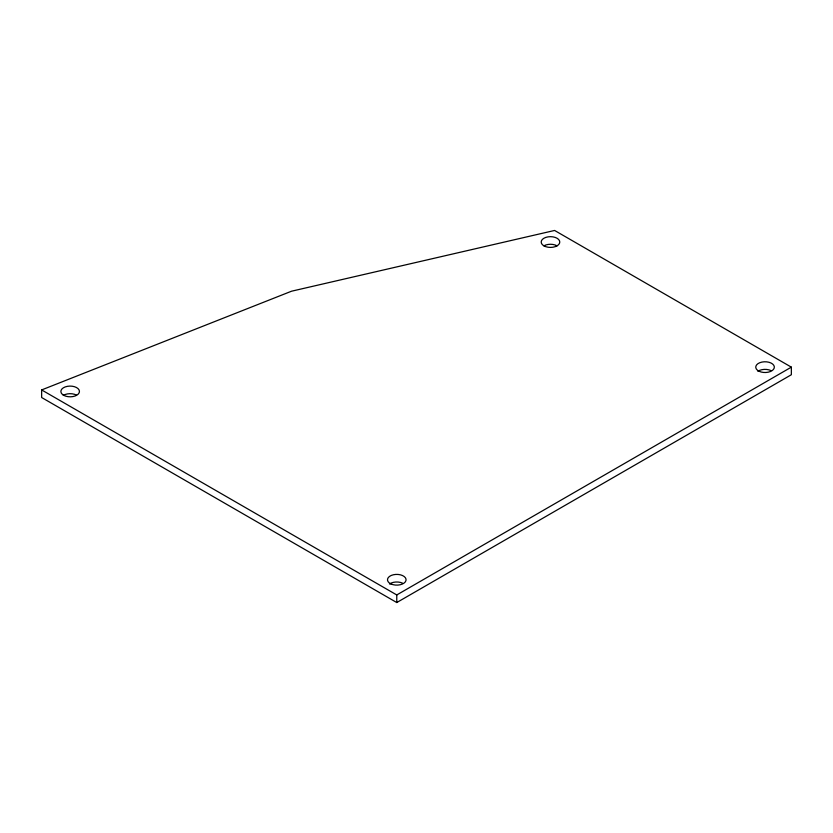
<?xml version="1.0" encoding="UTF-8"?>
<svg xmlns="http://www.w3.org/2000/svg" width="833" height="833" viewBox="0 0 833 833"><rect width="100%" height="100%" fill="white"/><g stroke="black" fill="none" stroke-linecap="round" stroke-linejoin="round"><path stroke-width="1.25" d="M41.65 389.927L396.768 594.949L791.35 367.145L791.35 374.735L396.768 602.54L41.65 397.518L41.65 389.927L291.55 291.206L554.601 230.46L791.35 367.145M396.768 594.949L396.768 602.54M389.49 584.016A9.298 5.373 0 0 1 402.558 583.152M757.884 371.31A9.298 5.373 0 0 1 770.983 370.602M63.298 395.415A9.298 5.373 0 0 1 76.438 395.092M543.907 245.839A9.298 5.373 0 0 0 559.464 243.423A9.298 5.373 0 0 0 548.083 236.853A9.298 5.373 0 0 0 543.907 245.839A9.298 5.373 0 0 1 557.058 245.839M390.989 583.964A9.298 5.373 0 0 0 405.973 580.549A9.298 5.373 0 0 0 393.353 574.77A9.298 5.373 0 0 0 390.989 583.964M759.113 371.279A9.298 5.373 0 0 0 774.211 368.04A9.298 5.373 0 0 0 761.81 362.105A9.298 5.373 0 0 0 759.113 371.279M63.87 395.404A9.298 5.373 0 0 0 79.229 392.614A9.298 5.373 0 0 0 67.358 386.335A9.298 5.373 0 0 0 63.87 395.404"/></g></svg>
